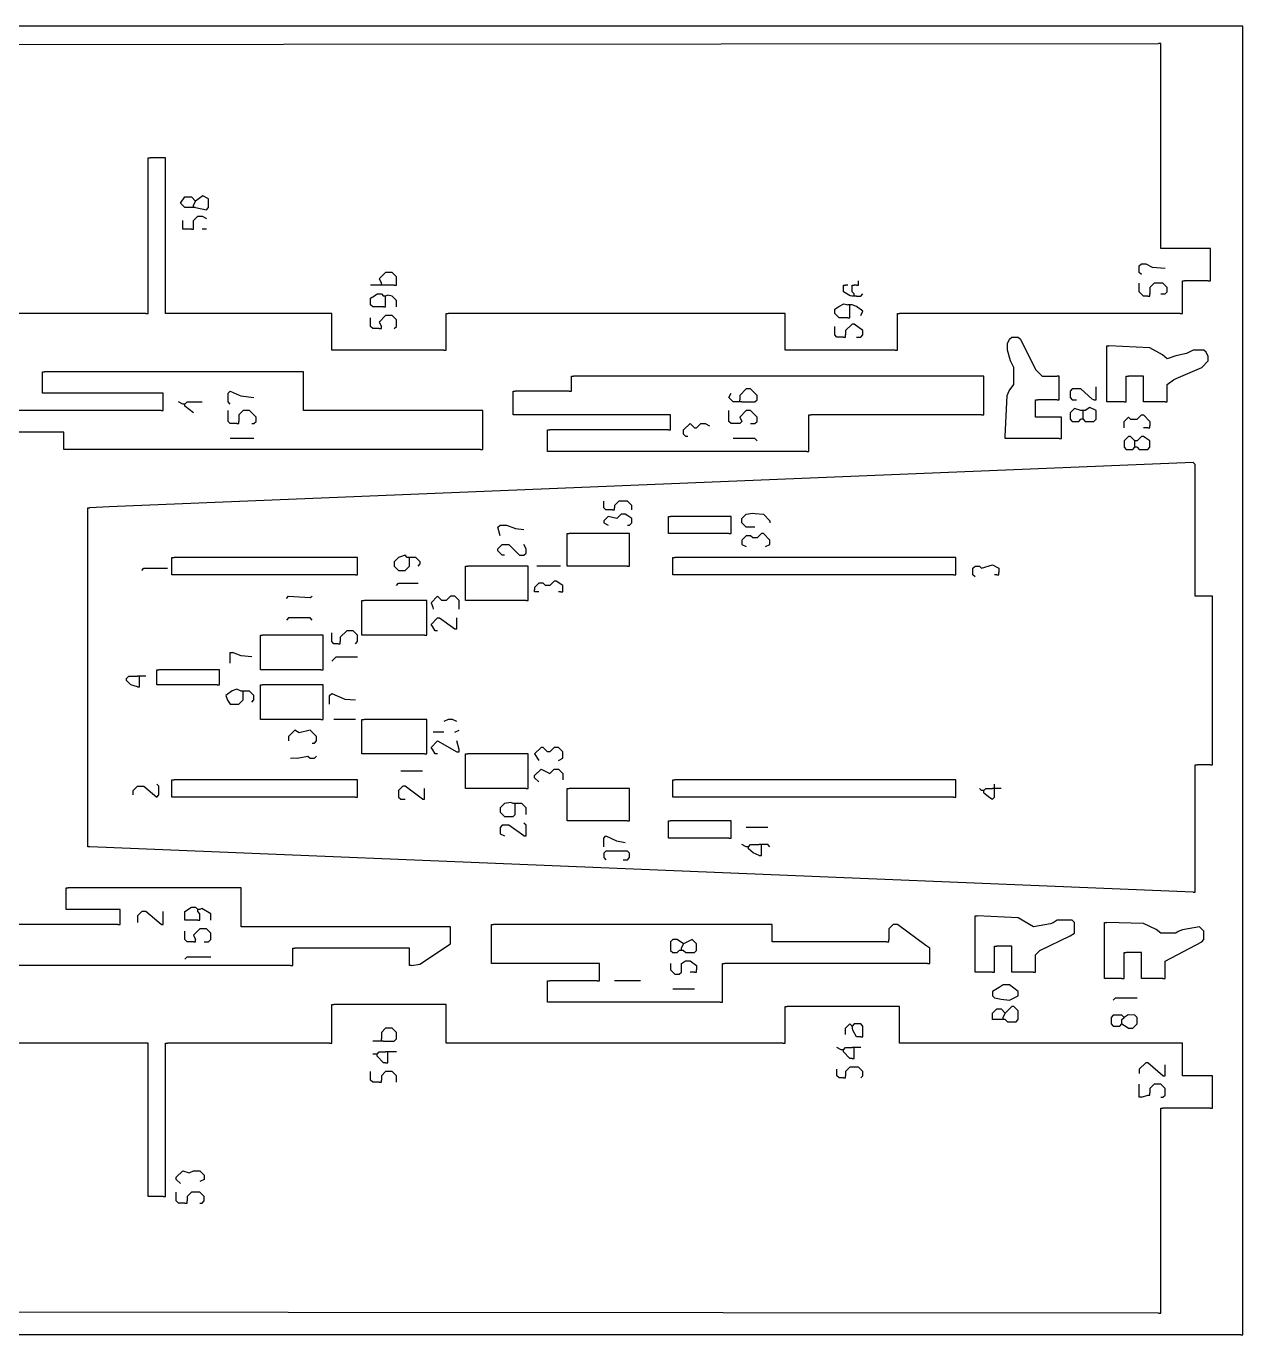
# Model space of a CAD drawing. Extents: x 46 to 1664, y 39 to 1996.
# Drawn here: x 1100 to 1664, y 57 to 663 of the extents above; entities that cross this region are included whole.
import ezdxf

# ---------------------------------------------------------------- set-up
doc = ezdxf.new("R2010")
doc.units = 0
doc.layers.get('0').update_dxf_attribs({"linetype": 'CONTINUOUS'})

msp = doc.modelspace()

# ---------------------------------------------------------------- linework, layer by layer
at = {"color": 7, "linetype": 'CONTINUOUS'}
for points in [[(1663, 663), (693, 663)], [(1664, 662), (1664, 663), (1663, 663)], [(1664, 58), (1664, 662)], [(808, 458), (809.405405, 470.932432), (810, 472), (810, 477), (807.615385, 487.923077), (803.76, 495.82), (798, 503), (791.9, 506.8), (788.8, 508.6), (777.94, 512.58), (759, 515), (758, 516), (763.554455, 554.044554), (766, 570), (768, 572), (937.1, 627.8), (937.9, 628.2), (1017.00082, 654.500822), (1625, 655)], [(1626, 654), (1626, 655), (1625, 655)], [(1626, 561), (1626, 654)], [(1157, 601), (1157, 602), (1158, 602)], [(1157, 531), (1157, 601)], [(1164, 602), (1158, 602)], [(1165, 601), (1165, 602), (1164, 602)], [(1165, 531), (1165, 601)], [(1177, 579), (1174, 579), (1172, 581), (1174, 584), (1177, 584), (1179, 582)], [(1178, 580), (1179, 582)], [(1179, 579), (1184, 578), (1185, 579), (1185, 583), (1182.3, 584.4), (1179, 582)], [(1178, 579), (1177, 579)], [(1178, 579), (1178, 580)], [(1179, 579), (1178, 579)], [(1173, 570), (1173, 573)], [(1174, 569), (1173, 569), (1173, 570)], [(1177, 569), (1178, 569), (1178, 570)], [(1178, 570), (1178, 573), (1180, 575), (1182, 575), (1184, 574)], [(1177, 569), (1174, 569)], [(1184, 569), (1182, 569)], [(1627, 560), (1626, 560), (1626, 561)], [(1648, 560), (1627, 560)], [(1649, 559), (1649, 560), (1648, 560)], [(1649, 546), (1649, 559)], [(1617, 548), (1616, 549), (1616, 552), (1617, 553), (1619, 553), (1622.06, 551.42), (1628, 551)], [(1272, 544), (1272, 547), (1270, 549), (1267, 549), (1264, 546), (1265, 544)], [(1648, 545), (1649, 545), (1649, 546)], [(1264, 543), (1260, 543)], [(1265, 543), (1264, 543)], [(1265, 543), (1265, 544)], [(1266, 543), (1265, 543)], [(1271, 543), (1266, 543)], [(1271, 543), (1272, 543), (1272, 544)], [(1479, 542), (1479, 543), (1480, 543)], [(1483, 538), (1482.1, 538.2), (1479, 540), (1479, 542)], [(1481, 543), (1480, 543)], [(1483, 542), (1483, 543), (1484, 543)], [(1484, 539), (1483, 540), (1483, 542)], [(1485, 543), (1484, 543)], [(1485, 543), (1486, 543), (1486, 544)], [(1486, 544), (1486, 545)], [(1620, 538), (1618, 538), (1616, 540), (1616, 544)], [(1626, 539), (1628, 539), (1629, 540), (1629, 542), (1627, 544), (1623, 544), (1621, 542), (1621, 539)], [(1636, 544), (1636, 545), (1637, 545)], [(1636, 531), (1636, 544)], [(1648, 545), (1637, 545)], [(1266, 533), (1261, 533), (1260, 534), (1260, 537), (1261.9, 538.2), (1263, 539), (1265, 539), (1266, 538)], [(1267, 538), (1266, 538)], [(1266, 533), (1267, 533), (1267, 534)], [(1272, 533), (1272, 536), (1270, 538), (1268, 538.5), (1267, 538)], [(1267, 537), (1267, 538)], [(1267, 534), (1267, 537)], [(1481, 528), (1477, 528), (1475, 530), (1475, 532), (1476.846154, 533.230769), (1479.2, 534.4), (1481, 534)], [(1482, 534), (1481, 534)], [(1483, 534), (1482, 534)], [(1482, 533), (1482, 534)], [(1484, 538), (1483, 538)], [(1487, 529), (1488, 531), (1485.1, 533.2), (1483, 534)], [(1484, 538), (1484, 539)], [(1485, 538), (1484, 538)], [(1485, 538), (1487, 538), (1488, 539)], [(1620, 538), (1621, 538), (1621, 539)], [(1156, 530), (1085, 530)], [(1156, 530), (1157, 530), (1157, 531)], [(1166, 530), (1165, 530), (1165, 531)], [(1241, 530), (1166, 530)], [(1242, 529), (1242, 530), (1241, 530)], [(1242, 514), (1242, 529)], [(1264, 523), (1261, 523), (1260, 524), (1260, 528)], [(1271, 523), (1272, 524), (1272, 527), (1270, 529), (1267, 529), (1264, 526), (1265, 524)], [(1295, 529), (1295, 530), (1296, 530)], [(1295, 514), (1295, 529)], [(1451, 530), (1296, 530)], [(1452, 529), (1452, 530), (1451, 530)], [(1452, 514), (1452, 529)], [(1481, 528), (1482, 528), (1482, 529)], [(1482, 529), (1482, 533)], [(1504, 529), (1504, 530), (1505, 530)], [(1504, 514), (1504, 529)], [(1635, 530), (1505, 530)], [(1635, 530), (1636, 530), (1636, 531)], [(1264, 523), (1265, 523), (1265, 524)], [(1479, 519), (1476, 519), (1475, 520), (1475, 524)], [(1485, 519), (1487, 519), (1488, 520), (1488, 522), (1484, 525), (1483, 525), (1480, 522), (1480, 520)], [(1479, 519), (1480, 519), (1480, 520)], [(1554, 473), (1554.896629, 491.914607), (1555.769231, 494.153846), (1558, 497), (1558, 505), (1556.384615, 508.076923), (1555, 513), (1555, 516), (1556, 518), (1557, 519), (1560, 519), (1561, 518), (1568, 504), (1571, 501), (1578, 501)], [(1243, 513), (1242, 513), (1242, 514)], [(1294, 513), (1243, 513)], [(1294, 513), (1295, 513), (1295, 514)], [(1453, 513), (1452, 513), (1452, 514)], [(1503, 513), (1453, 513)], [(1503, 513), (1504, 513), (1504, 514)], [(1601, 514), (1601, 515), (1602, 515)], [(1601, 490), (1601, 514)], [(1629, 490), (1629, 497), (1631.9, 499.2), (1633.1, 499.8), (1645, 505), (1648, 508), (1648, 510), (1647, 512), (1646, 513), (1641, 513), (1637.923077, 511.384615), (1632.9, 510.3), (1629, 509), (1626.846154, 510.769231), (1620.914607, 514.103371), (1602, 515)], [(1108, 502), (1108, 503), (1109, 503)], [(1228, 503), (1109, 503)], [(1229, 502), (1229, 503), (1228, 503)], [(1108, 494), (1108, 502)], [(1229, 486), (1229, 502)], [(1353, 500), (1353, 501), (1354, 501)], [(1353, 495), (1353, 500)], [(1543, 501), (1354, 501)], [(1544, 500), (1544, 501), (1543, 501)], [(1544, 484), (1544, 500)], [(1579, 500), (1579, 501), (1578, 501)], [(1579, 491), (1579, 500)], [(1610, 500), (1610, 501), (1611, 501)], [(1610, 490), (1610, 500)], [(1617, 501), (1611, 501)], [(1618, 500), (1618, 501), (1617, 501)], [(1618, 490), (1618, 500)], [(1109, 493), (1108, 493), (1108, 494)], [(1163, 493), (1109, 493)], [(1164, 492), (1164, 493), (1163, 493)], [(1164, 486), (1164, 492)], [(1195, 488), (1194, 489), (1194, 493), (1195, 494), (1199.1, 492.2), (1199.9, 491.8), (1206, 491)], [(1326, 493), (1326, 494), (1327, 494)], [(1326, 484), (1326, 493)], [(1352, 494), (1327, 494)], [(1352, 494), (1353, 494), (1353, 495)], [(1430, 489), (1428, 489), (1426, 491), (1427, 493)], [(1432, 489), (1438, 489), (1439, 490), (1439, 492), (1436, 495), (1434, 495), (1431, 492), (1431, 490)], [(1578, 490), (1579, 490), (1579, 491)], [(1595, 490), (1594.204918, 490.245902), (1589, 495), (1585, 495), (1584, 494), (1584, 491), (1585, 490), (1587, 490)], [(1595, 490), (1596, 490), (1596, 491)], [(1596, 491), (1596, 496)], [(1163, 485), (1092, 485)], [(1163, 485), (1164, 485), (1164, 486)], [(1173, 488), (1171, 489)], [(1174, 488), (1173, 488)], [(1174, 488), (1175, 489), (1182, 489)], [(1174, 487), (1174, 488)], [(1178, 484), (1174, 487)], [(1198, 479), (1195, 479), (1194, 480), (1194, 485)], [(1205, 479), (1206, 479), (1207, 480), (1207, 482), (1204, 485), (1201, 485), (1199, 483), (1199, 480)], [(1230, 485), (1229, 485), (1229, 486)], [(1311, 485), (1230, 485)], [(1312, 484), (1312, 485), (1311, 485)], [(1436, 479), (1438, 479), (1439, 480), (1439, 482), (1436, 485), (1434, 485), (1431, 482), (1432, 480), (1431, 479), (1427, 479), (1426, 480), (1426, 485)], [(1431, 489), (1430, 489)], [(1431, 489), (1431, 490)], [(1432, 489), (1431, 489)], [(1568, 489), (1568, 490), (1569, 490)], [(1568, 483), (1568, 489)], [(1578, 490), (1569, 490)], [(1589, 485), (1586, 486), (1584, 484), (1584, 481), (1585, 480), (1588, 480), (1589, 481)], [(1590, 485), (1589, 485)], [(1590, 481), (1591, 480), (1595, 480), (1596, 481), (1596, 485), (1593.2, 486.4), (1591, 485)], [(1591, 485), (1590, 485)], [(1590, 484), (1590, 485)], [(1602, 489), (1601, 489), (1601, 490)], [(1609, 489), (1602, 489)], [(1609, 489), (1610, 489), (1610, 490)], [(1619, 489), (1618, 489), (1618, 490)], [(1628, 489), (1619, 489)], [(1628, 489), (1629, 489), (1629, 490)], [(1198, 479), (1199, 479), (1199, 480)], [(1312, 468), (1312, 484)], [(1327, 483), (1326, 483), (1326, 484)], [(1398, 483), (1327, 483)], [(1399, 482), (1399, 483), (1398, 483)], [(1399, 477), (1399, 482)], [(1407, 473), (1406, 473), (1405, 474), (1405, 476), (1408, 479), (1410, 477), (1411, 477), (1413, 479), (1415, 479), (1417, 478)], [(1463, 482), (1463, 483), (1464, 483)], [(1463, 467), (1463, 482)], [(1543, 483), (1464, 483)], [(1543, 483), (1544, 483), (1544, 484)], [(1569, 482), (1568, 482), (1568, 483)], [(1579, 482), (1569, 482)], [(1580, 481), (1580, 482), (1579, 482)], [(1580, 473), (1580, 481)], [(1590, 481), (1589, 481)], [(1590, 482), (1590, 484)], [(1590, 481), (1590, 482)], [(1609, 477), (1609, 480), (1611, 482), (1612, 481), (1615, 481), (1617, 483), (1618, 483), (1621, 480), (1621, 478)], [(1117, 475), (1092, 475)], [(1118, 474), (1118, 475), (1117, 475)], [(1118, 468), (1118, 474)], [(1342, 475), (1342, 476), (1343, 476)], [(1342, 467), (1342, 475)], [(1398, 476), (1343, 476)], [(1398, 476), (1399, 476), (1399, 477)], [(1555, 472), (1554, 472), (1554, 473)], [(1579, 472), (1580, 472), (1580, 473)], [(1614, 471), (1612, 473), (1611, 473), (1609, 471), (1609, 468), (1610, 467), (1613, 467), (1614, 468)], [(1615, 468), (1616, 467), (1620, 467), (1621, 468), (1621, 471), (1619.1, 472.2), (1618, 473), (1617, 473), (1615, 471)], [(1620, 477), (1618, 477)], [(1620, 477), (1621, 477), (1621, 478)], [(1119, 467), (1118, 467), (1118, 468)], [(1311, 467), (1119, 467)], [(1206, 472), (1195, 472)], [(1311, 467), (1312, 467), (1312, 468)], [(1343, 466), (1342, 466), (1342, 467)], [(1439, 471), (1438, 472), (1428, 472)], [(1462, 466), (1463, 466), (1463, 467)], [(1579, 472), (1555, 472)], [(1615, 471), (1614, 471)], [(1614, 470), (1614, 471)], [(1614, 469), (1614, 470)], [(1614, 468), (1614, 469)], [(1615, 468), (1614, 468)], [(1642, 400), (1642, 460), (1641, 461), (1138.955446, 440.445545), (1130, 440)], [(1462, 466), (1343, 466)], [(1372, 439), (1369, 439), (1368, 440), (1368, 443)], [(1381, 439), (1381, 441), (1379, 443), (1375, 443), (1373, 441), (1373, 440)], [(1129, 439), (1129, 440), (1130, 440)], [(1129, 284), (1129, 439)], [(1379, 432), (1380, 432), (1381, 433), (1381, 435), (1379.1, 436.2), (1378, 437), (1376, 437), (1374, 435), (1370, 436), (1368, 434), (1368, 433), (1370, 432)], [(1372, 439), (1373, 439), (1373, 440)], [(1438, 431), (1434, 431), (1432, 433), (1432, 435), (1434, 437), (1437, 437.5), (1438.076923, 437.384615), (1442, 437), (1445, 434), (1445, 433)], [(1320, 427), (1319, 431), (1320, 432), (1323, 432), (1327.076923, 430.384615), (1331, 430)], [(1398, 435), (1398, 436), (1399, 436)], [(1398, 429), (1398, 435)], [(1426, 436), (1399, 436)], [(1427, 435), (1427, 436), (1426, 436)], [(1427, 429), (1427, 435)], [(1351, 427), (1351, 428), (1352, 428)], [(1351, 414), (1351, 427)], [(1379, 428), (1352, 428)], [(1380, 427), (1380, 428), (1379, 428)], [(1380, 414), (1380, 427)], [(1399, 428), (1398, 428), (1398, 429)], [(1426, 428), (1399, 428)], [(1426, 428), (1427, 428), (1427, 429)], [(1443, 422), (1445, 423), (1445, 425), (1442, 428), (1441, 428), (1439, 426), (1437, 426), (1436, 427), (1434, 427), (1432, 425), (1432, 423), (1434, 422)], [(1322, 418), (1321, 418), (1319, 420), (1319, 421), (1321, 423), (1324, 423), (1329, 418), (1331, 418), (1332, 419), (1332, 421), (1331, 423)], [(1168, 416), (1168, 417), (1169, 417)], [(1168, 410), (1168, 416)], [(1253, 417), (1169, 417)], [(1254, 416), (1254, 417), (1253, 417)], [(1254, 410), (1254, 416)], [(1277, 417), (1276, 418), (1273.9, 417.2), (1273, 417), (1271, 415), (1271, 413), (1273, 411), (1276, 411), (1278, 413), (1278, 416)], [(1278, 417), (1277, 417)], [(1279, 417), (1278, 417)], [(1278, 416), (1278, 417)], [(1282, 413), (1283, 414), (1283, 415), (1281, 417), (1279, 417)], [(1304, 412), (1304, 413), (1305, 413)], [(1332, 413), (1305, 413)], [(1333, 412), (1333, 413), (1332, 413)], [(1348, 413), (1337, 413)], [(1352, 413), (1351, 413), (1351, 414)], [(1379, 413), (1352, 413)], [(1379, 413), (1380, 413), (1380, 414)], [(1400, 416), (1400, 417), (1401, 417)], [(1400, 410), (1400, 416)], [(1530, 417), (1401, 417)], [(1531, 416), (1531, 417), (1530, 417)], [(1531, 410), (1531, 416)], [(1540, 408), (1539, 409), (1539, 412), (1540, 413), (1542, 413), (1543, 412), (1548, 413.5), (1551, 412), (1551, 410)], [(1154, 411), (1155, 412), (1166, 412)], [(1169, 409), (1168, 409), (1168, 410)], [(1253, 409), (1169, 409)], [(1253, 409), (1254, 409), (1254, 410)], [(1304, 398), (1304, 412)], [(1333, 398), (1333, 412)], [(1401, 409), (1400, 409), (1400, 410)], [(1530, 409), (1401, 409)], [(1530, 409), (1531, 409), (1531, 410)], [(1550, 409), (1549, 409)], [(1550, 409), (1551, 409), (1551, 410)], [(1272, 404), (1273, 405), (1282, 405)], [(1349, 402), (1349, 404), (1346, 406), (1345, 406), (1343, 404), (1341, 404), (1340, 405), (1338, 405), (1336, 403), (1336, 402)], [(1337, 401), (1336, 401), (1336, 402)], [(1338, 401), (1337, 401)], [(1348, 401), (1347, 401)], [(1348, 401), (1349, 401), (1349, 402)], [(1643, 399), (1642, 399), (1642, 400)], [(1221, 398), (1222, 399), (1232, 398.5), (1233, 399)], [(1256, 396), (1256, 397), (1257, 397)], [(1256, 382), (1256, 396)], [(1285, 397), (1257, 397)], [(1286, 396), (1286, 397), (1285, 397)], [(1286, 382), (1286, 396)], [(1301, 393), (1301, 397), (1299, 399), (1297, 399), (1295, 397), (1293, 397), (1291, 399), (1288, 396), (1288.8, 393.9), (1289, 393)], [(1305, 397), (1304, 397), (1304, 398)], [(1332, 397), (1305, 397)], [(1332, 397), (1333, 397), (1333, 398)], [(1649, 399), (1643, 399)], [(1650, 398), (1650, 399), (1649, 399)], [(1650, 322), (1650, 398)], [(1233, 388), (1232, 389), (1222, 389), (1221, 388)], [(1291, 383), (1290, 383), (1288.8, 384.9), (1288, 386), (1291, 389), (1292, 389), (1299, 384)], [(1300, 385), (1300, 389)], [(1245, 377), (1243, 377), (1242, 378), (1242, 382)], [(1253, 377), (1254, 378), (1254, 381), (1252, 383), (1249, 383), (1246, 380), (1246, 378)], [(1257, 381), (1256, 381), (1256, 382)], [(1285, 381), (1286, 381), (1286, 382)], [(1299, 384), (1300, 384), (1300, 385)], [(1209, 380), (1209, 381), (1210, 381)], [(1209, 366), (1209, 380)], [(1237, 381), (1210, 381)], [(1238, 380), (1238, 381), (1237, 381)], [(1238, 366), (1238, 380)], [(1245, 377), (1246, 377), (1246, 378)], [(1285, 381), (1257, 381)], [(1195, 372), (1195, 373), (1196, 373)], [(1195, 368), (1195, 372)], [(1205, 371), (1200.067568, 371.405405), (1196, 373)], [(1242, 369), (1244, 371), (1254, 371)], [(1161, 364), (1161, 365), (1162, 365)], [(1161, 359), (1161, 364)], [(1189, 365), (1162, 365)], [(1190, 364), (1190, 365), (1189, 365)], [(1190, 359), (1190, 364)], [(1210, 365), (1209, 365), (1209, 366)], [(1237, 365), (1210, 365)], [(1237, 365), (1238, 365), (1238, 366)], [(1152, 357), (1149, 358), (1147, 360), (1147, 361), (1148, 362), (1152, 362)], [(1153, 362), (1152, 362)], [(1152, 357), (1153, 357), (1153, 358)], [(1154, 362), (1153, 362)], [(1153, 361), (1153, 362)], [(1153, 358), (1153, 361)], [(1156, 362), (1154, 362)], [(1162, 358), (1161, 358), (1161, 359)], [(1189, 358), (1162, 358)], [(1189, 358), (1190, 358), (1190, 359)], [(1209, 357), (1209, 358), (1210, 358)], [(1237, 358), (1210, 358)], [(1238, 357), (1238, 358), (1237, 358)], [(1200, 355), (1198, 356), (1195.9, 355.2), (1193, 353), (1193.8, 350.9), (1195, 349), (1199, 349), (1201, 351), (1201, 354)], [(1201, 355), (1200, 355)], [(1202, 355), (1201, 355)], [(1201, 354), (1201, 355)], [(1205, 350), (1206, 351), (1206, 353), (1204, 355), (1202, 355)], [(1209, 343), (1209, 357)], [(1238, 343), (1238, 357)], [(1241, 349), (1241, 353), (1242, 354), (1248.067568, 351.405405), (1253, 351)], [(1210, 342), (1209, 342), (1209, 343)], [(1237, 342), (1210, 342)], [(1237, 342), (1238, 342), (1238, 343)], [(1253, 342), (1243, 342)], [(1256, 341), (1256, 342), (1257, 342)], [(1256, 327), (1256, 341)], [(1285, 342), (1257, 342)], [(1286, 341), (1286, 342), (1285, 342)], [(1286, 327), (1286, 341)], [(1300, 341), (1298, 342), (1296, 342), (1294, 341)], [(1233, 331), (1234, 331), (1235, 332), (1235, 334), (1232, 337), (1226.9, 335.8), (1226.1, 336.2), (1225, 337), (1222, 334), (1222, 332)], [(1294, 336), (1289, 336)], [(1299, 336), (1301, 337)], [(1291, 326), (1290, 326), (1288.8, 327.9), (1288, 329), (1291, 332), (1300, 327)], [(1301, 328), (1300, 332)], [(1300, 327), (1301, 327), (1301, 328)], [(1347, 323), (1349, 324), (1349, 327), (1347, 329), (1345, 329), (1343, 327), (1342, 327), (1340, 329), (1339, 329), (1336, 326), (1338, 323)], [(1223, 324), (1223.9, 324.2), (1226, 324), (1231, 325), (1232, 324), (1234, 324), (1235, 325)], [(1257, 326), (1256, 326), (1256, 327)], [(1285, 326), (1257, 326)], [(1285, 326), (1286, 326), (1286, 327)], [(1304, 325), (1304, 326), (1305, 326)], [(1304, 311), (1304, 325)], [(1332, 326), (1305, 326)], [(1333, 325), (1333, 326), (1332, 326)], [(1333, 311), (1333, 325)], [(1649, 321), (1650, 321), (1650, 322)], [(1284, 318), (1274, 318)], [(1338, 313), (1336, 315), (1336, 316), (1339, 319), (1343, 317), (1345, 319), (1347, 319), (1349, 317), (1349, 314)], [(1642, 320), (1642, 321), (1643, 321)], [(1642, 263), (1642, 320)], [(1649, 321), (1643, 321)], [(1150, 307), (1150, 309), (1152, 311), (1155, 311), (1161, 306), (1162, 307), (1162, 311), (1161, 312)], [(1168, 313), (1168, 314), (1169, 314)], [(1168, 307), (1168, 313)], [(1253, 314), (1169, 314)], [(1254, 313), (1254, 314), (1253, 314)], [(1254, 307), (1254, 313)], [(1284, 305), (1276, 311), (1275, 311), (1273, 309), (1273, 306), (1274, 305), (1276, 305)], [(1285, 306), (1285, 310)], [(1305, 310), (1304, 310), (1304, 311)], [(1332, 310), (1305, 310)], [(1332, 310), (1333, 310), (1333, 311)], [(1351, 309), (1351, 310), (1352, 310)], [(1379, 310), (1352, 310)], [(1380, 309), (1380, 310), (1379, 310)], [(1400, 313), (1400, 314), (1401, 314)], [(1400, 307), (1400, 313)], [(1530, 314), (1401, 314)], [(1531, 313), (1531, 314), (1530, 314)], [(1531, 307), (1531, 313)], [(1543, 309), (1542, 310)], [(1544, 309), (1545, 310), (1548, 310)], [(1549, 310), (1548, 310)], [(1549, 311), (1549, 312)], [(1549, 310), (1549, 311)], [(1550, 310), (1549, 310)], [(1549, 309), (1549, 310)], [(1552, 310), (1550, 310)], [(1169, 306), (1168, 306), (1168, 307)], [(1253, 306), (1169, 306)], [(1253, 306), (1254, 306), (1254, 307)], [(1284, 305), (1285, 305), (1285, 306)], [(1326, 303), (1325, 303.5), (1322, 303), (1320, 301), (1320, 299), (1322, 297), (1326, 297), (1327, 298), (1327, 302)], [(1327, 303), (1326, 303)], [(1328, 303), (1327, 303)], [(1327, 302), (1327, 303)], [(1332, 298), (1332, 301), (1330, 303), (1328, 303)], [(1351, 296), (1351, 309)], [(1380, 296), (1380, 309)], [(1401, 306), (1400, 306), (1400, 307)], [(1530, 306), (1401, 306)], [(1530, 306), (1531, 306), (1531, 307)], [(1544, 309), (1543, 309)], [(1544, 308), (1544, 309)], [(1544, 308), (1546.9, 305.8), (1548, 305), (1549, 306), (1549, 309)], [(1331, 288), (1324, 293), (1321, 293), (1320, 292), (1320, 289), (1322, 288)], [(1332, 289), (1332, 293), (1331, 294)], [(1352, 295), (1351, 295), (1351, 296)], [(1379, 295), (1352, 295)], [(1379, 295), (1380, 295), (1380, 296)], [(1398, 294), (1398, 295), (1399, 295)], [(1398, 288), (1398, 294)], [(1426, 295), (1399, 295)], [(1427, 294), (1427, 295), (1426, 295)], [(1427, 288), (1427, 294)], [(1444, 292), (1434, 292)], [(1331, 288), (1332, 288), (1332, 289)], [(1368, 283), (1368, 287), (1369, 288), (1373.9, 285.8), (1378, 285)], [(1399, 287), (1398, 287), (1398, 288)], [(1426, 287), (1399, 287)], [(1426, 287), (1427, 287), (1427, 288)], [(1130, 283), (1129, 283), (1129, 284)], [(1641, 262), (1130, 283)], [(1377, 277), (1379, 277), (1380, 278), (1380, 280), (1379, 281), (1372, 281), (1369, 281), (1368, 280), (1368, 278), (1369, 277)], [(1434, 283), (1432, 284)], [(1435, 283), (1434, 283)], [(1435, 283), (1436, 284), (1440, 284)], [(1435, 282), (1435, 283)], [(1440, 279), (1437.153846, 280.230769), (1435, 282)], [(1441, 284), (1440, 284)], [(1440, 279), (1441, 279), (1441, 280)], [(1442, 284), (1441, 284)], [(1441, 283), (1441, 284)], [(1441, 280), (1441, 283)], [(1445, 283), (1444, 284), (1442, 284)], [(1625, 67), (1020.000824, 67.499174), (941.088235, 93.352941), (766, 152), (762.439024, 173.04878), (758, 206), (760, 208), (766.946154, 208.430769), (777.9, 210.2), (783.811321, 211.660377), (789.9, 214.2), (791.846154, 215.230769), (800, 221), (803.756098, 226.195122), (807.615385, 234.076923), (810, 244), (810, 251), (808.439024, 258.04878), (808, 266)], [(1119, 263), (1119, 264), (1120, 264)], [(1119, 255), (1119, 263)], [(1199, 264), (1120, 264)], [(1200, 263), (1200, 264), (1199, 264)], [(1200, 247), (1200, 263)], [(1641, 262), (1642, 262), (1642, 263)], [(1120, 254), (1119, 254), (1119, 255)], [(1174, 250), (1174, 253), (1177, 255), (1179, 255), (1180, 254)], [(1143, 254), (1120, 254)], [(1144, 253), (1144, 254), (1143, 254)], [(1144, 248), (1144, 253)], [(1163, 247), (1156, 253), (1154, 253), (1152, 251), (1152, 248)], [(1164, 248), (1164, 253)], [(1175, 249), (1174, 249), (1174, 250)], [(1180, 249), (1175, 249)], [(1181, 254), (1180, 254)], [(1180, 253), (1180, 254)], [(1181, 250), (1181, 252), (1180, 253)], [(1180, 249), (1181, 249), (1181, 250)], [(1186, 249), (1186, 252), (1181.8, 254.4), (1181, 254)], [(1540, 250), (1540, 251), (1541, 251)], [(1540, 226), (1540, 250)], [(1568, 226), (1568, 233), (1570, 235), (1584.1, 241.8), (1586, 243), (1586, 248), (1585, 249), (1578, 249), (1576.1, 247.8), (1574.923077, 247.384615), (1567, 246), (1559.914607, 250.103371), (1541, 251)], [(1143, 247), (1095, 247)], [(1143, 247), (1144, 247), (1144, 248)], [(1163, 247), (1164, 247), (1164, 248)], [(1178, 239), (1175, 239), (1174, 240), (1174, 244)], [(1183, 239), (1185, 239), (1186, 240), (1186, 243), (1184, 245), (1181, 245), (1178, 242), (1179, 240)], [(1201, 246), (1200, 246), (1200, 247)], [(1296, 246), (1201, 246)], [(1279, 228), (1282.8, 228.6), (1297, 238), (1297, 245)], [(1297, 245), (1297, 246), (1296, 246)], [(1316, 246), (1316, 247), (1317, 247)], [(1316, 230), (1316, 246)], [(1445, 247), (1317, 247)], [(1446, 246), (1446, 247), (1445, 247)], [(1446, 240), (1446, 246)], [(1519, 230), (1519, 236), (1517.195122, 237.243902), (1504, 247), (1502, 247), (1500, 245), (1500, 240)], [(1600, 247), (1600, 248), (1601, 248)], [(1600, 223), (1600, 247)], [(1628, 223), (1628, 230), (1645, 239), (1646, 240), (1646, 244), (1644, 246), (1636.076923, 244.615385), (1634.1, 243.8), (1633, 243), (1626, 243), (1623.846154, 244.769231), (1617.973846, 247.529231), (1601, 248)], [(1178, 239), (1179, 239), (1179, 240)], [(1405, 238), (1402, 240), (1400, 240), (1399, 239), (1399, 235), (1400, 234), (1402, 234), (1403, 235)], [(1404, 236), (1405, 238)], [(1405, 235), (1406, 234), (1410, 234), (1411, 235), (1411, 238), (1409, 240), (1405, 238)], [(1447, 239), (1446, 239), (1446, 240)], [(1499, 239), (1447, 239)], [(1499, 239), (1500, 239), (1500, 240)], [(1549, 236), (1549, 237), (1550, 237)], [(1556, 237), (1550, 237)], [(1557, 236), (1557, 237), (1556, 237)], [(1174, 231), (1175, 232), (1186, 232)], [(1224, 235), (1224, 236), (1225, 236)], [(1224, 229), (1224, 235)], [(1277, 236), (1225, 236)], [(1278, 235), (1278, 236), (1277, 236)], [(1278, 229), (1278, 235)], [(1404, 235), (1403, 235)], [(1404, 235), (1404, 236)], [(1405, 235), (1404, 235)], [(1549, 226), (1549, 236)], [(1557, 226), (1557, 236)], [(1609, 233), (1609, 234), (1610, 234)], [(1609, 223), (1609, 233)], [(1616, 234), (1610, 234)], [(1617, 233), (1617, 234), (1616, 234)], [(1617, 223), (1617, 233)], [(1223, 228), (1095, 228)], [(1223, 228), (1224, 228), (1224, 229)], [(1279, 228), (1278, 228), (1278, 229)], [(1317, 229), (1316, 229), (1316, 230)], [(1365, 229), (1317, 229)], [(1366, 228), (1366, 229), (1365, 229)], [(1366, 222), (1366, 228)], [(1399, 229), (1399, 226), (1401, 224), (1403, 224), (1404, 225), (1404, 229), (1405.9, 230.2), (1408.1, 230.2), (1411, 228), (1411, 226)], [(1410, 225), (1408, 225)], [(1410, 225), (1411, 225), (1411, 226)], [(1423, 228), (1423, 229), (1424, 229)], [(1423, 212), (1423, 228)], [(1518, 229), (1424, 229)], [(1518, 229), (1519, 229), (1519, 230)], [(1541, 225), (1540, 225), (1540, 226)], [(1548, 225), (1541, 225)], [(1548, 225), (1549, 225), (1549, 226)], [(1558, 225), (1557, 225), (1557, 226)], [(1567, 225), (1558, 225)], [(1567, 225), (1568, 225), (1568, 226)], [(1342, 220), (1342, 221), (1343, 221)], [(1342, 212), (1342, 220)], [(1365, 221), (1343, 221)], [(1365, 221), (1366, 221), (1366, 222)], [(1385, 221), (1373, 221)], [(1556, 212), (1560, 214), (1560, 216), (1556, 219), (1553, 219), (1551.1, 217.8), (1548, 216), (1548, 214), (1549, 213), (1552.076923, 212.384615), (1556, 212)], [(1601, 222), (1600, 222), (1600, 223)], [(1608, 222), (1601, 222)], [(1608, 222), (1609, 222), (1609, 223)], [(1618, 222), (1617, 222), (1617, 223)], [(1627, 222), (1618, 222)], [(1627, 222), (1628, 222), (1628, 223)], [(1410, 217), (1400, 217)], [(1604, 212), (1605, 213), (1615, 213)], [(1242, 209), (1242, 210), (1243, 210)], [(1242, 193), (1242, 209)], [(1294, 210), (1243, 210)], [(1295, 209), (1295, 210), (1294, 210)], [(1295, 193), (1295, 209)], [(1343, 211), (1342, 211), (1342, 212)], [(1422, 211), (1343, 211)], [(1422, 211), (1423, 211), (1423, 212)], [(1452, 208), (1452, 209), (1453, 209)], [(1452, 193), (1452, 208)], [(1504, 209), (1453, 209)], [(1505, 208), (1505, 209), (1504, 209)], [(1505, 193), (1505, 208)], [(1548, 204), (1548, 206), (1550, 208), (1552, 208), (1554, 206)], [(1554, 203), (1555, 202), (1559, 202), (1560, 203), (1560, 207), (1558, 209), (1557, 209), (1554, 206)], [(1480, 196), (1480, 199), (1482, 201), (1483, 200)], [(1488, 196), (1488, 200), (1487, 201), (1484, 201), (1483, 200)], [(1487, 195), (1485, 195), (1483.3, 198.1), (1483, 200)], [(1549, 203), (1548, 203), (1548, 204)], [(1552, 203), (1549, 203)], [(1553, 203), (1552, 203)], [(1553, 204), (1554, 206)], [(1553, 203), (1553, 204)], [(1554, 203), (1553, 203)], [(1609, 204), (1608, 205), (1604, 205), (1603, 204), (1603, 201), (1604, 200), (1607, 200), (1608, 201)], [(1608, 201), (1609.9, 199.8), (1611, 199), (1613, 199), (1615, 201), (1615, 204), (1614, 205), (1610.9, 205.2), (1609, 204)], [(1608, 201), (1608, 203), (1609, 204)], [(1266, 193), (1271, 193), (1272, 194), (1272, 197), (1270, 199), (1267, 199), (1265, 197), (1265, 194)], [(1265, 193), (1265, 194)], [(1487, 195), (1488, 195), (1488, 196)], [(1156, 192), (1085, 192)], [(1157, 191), (1157, 192), (1156, 192)], [(1157, 122), (1157, 191)], [(1165, 191), (1165, 192), (1166, 192)], [(1165, 122), (1165, 191)], [(1241, 192), (1166, 192)], [(1241, 192), (1242, 192), (1242, 193)], [(1264, 193), (1261, 193)], [(1263, 187), (1264, 188), (1267, 188)], [(1265, 193), (1264, 193)], [(1266, 193), (1265, 193)], [(1268, 188), (1267, 188)], [(1269, 188), (1268, 188)], [(1268, 187), (1268, 188)], [(1272, 188), (1269, 188)], [(1296, 192), (1295, 192), (1295, 193)], [(1451, 192), (1296, 192)], [(1451, 192), (1452, 192), (1452, 193)], [(1478, 189), (1476, 190)], [(1479, 189), (1478, 189)], [(1479, 189), (1480, 190), (1483, 190)], [(1479, 188), (1479, 189)], [(1483, 185), (1482, 185), (1479, 188)], [(1484, 190), (1483, 190)], [(1485, 190), (1484, 190)], [(1484, 189), (1484, 190)], [(1484, 186), (1484, 189)], [(1487, 190), (1485, 190)], [(1506, 192), (1505, 192), (1505, 193)], [(1635, 192), (1506, 192)], [(1636, 191), (1636, 192), (1635, 192)], [(1636, 178), (1636, 191)], [(1262, 187), (1261, 187)], [(1263, 187), (1262, 187)], [(1263, 186), (1263, 187)], [(1267, 183), (1266, 183), (1263, 186)], [(1267, 183), (1268, 183), (1268, 184)], [(1268, 184), (1268, 187)], [(1483, 185), (1484, 185), (1484, 186)], [(1627, 177), (1620, 183), (1619, 183), (1616, 180), (1616, 178)], [(1628, 178), (1628, 182)], [(1264, 174), (1261, 174), (1260, 175), (1260, 179)], [(1272, 174), (1272, 177), (1270, 179), (1267, 179), (1265, 177), (1265, 175)], [(1479, 176), (1477, 176), (1476, 177), (1476, 180)], [(1479, 176), (1480, 176), (1480, 177)], [(1487, 176), (1488, 177), (1488, 179), (1486, 181), (1482, 181), (1480, 179), (1480, 177)], [(1627, 177), (1628, 177), (1628, 178)], [(1637, 177), (1636, 177), (1636, 178)], [(1649, 177), (1637, 177)], [(1650, 176), (1650, 177), (1649, 177)], [(1650, 163), (1650, 176)], [(1264, 174), (1265, 174), (1265, 175)], [(1616, 168), (1616, 173)], [(1626, 167), (1627, 167), (1628, 168), (1628, 171), (1626, 173), (1623, 173), (1621, 171), (1621, 169)], [(1617, 167), (1616, 167), (1616, 168)], [(1617, 167), (1620, 168)], [(1620, 168), (1621, 168), (1621, 169)], [(1626, 161), (1626, 162), (1627, 162)], [(1626, 68), (1626, 161)], [(1649, 162), (1627, 162)], [(1649, 162), (1650, 162), (1650, 163)], [(1172, 127), (1170, 129), (1170, 130), (1173, 133), (1176, 132), (1178, 133), (1181, 133), (1183, 131), (1183, 129), (1181, 128)], [(1158, 121), (1157, 121), (1157, 122)], [(1164, 121), (1165, 121), (1165, 122)], [(1174, 118), (1171, 118), (1170, 119), (1170, 123)], [(1181, 118), (1182, 118), (1183, 119), (1183, 121), (1181, 123), (1177, 123), (1175, 121), (1175, 119)], [(1164, 121), (1158, 121)], [(1174, 118), (1175, 118), (1175, 119)], [(1625, 67), (1626, 67), (1626, 68)], [(1663, 57), (693, 57)], [(1663, 57), (1664, 57), (1664, 58)]]:
    msp.add_lwpolyline(points, dxfattribs=at)

doc.saveas('drawing.dxf')
